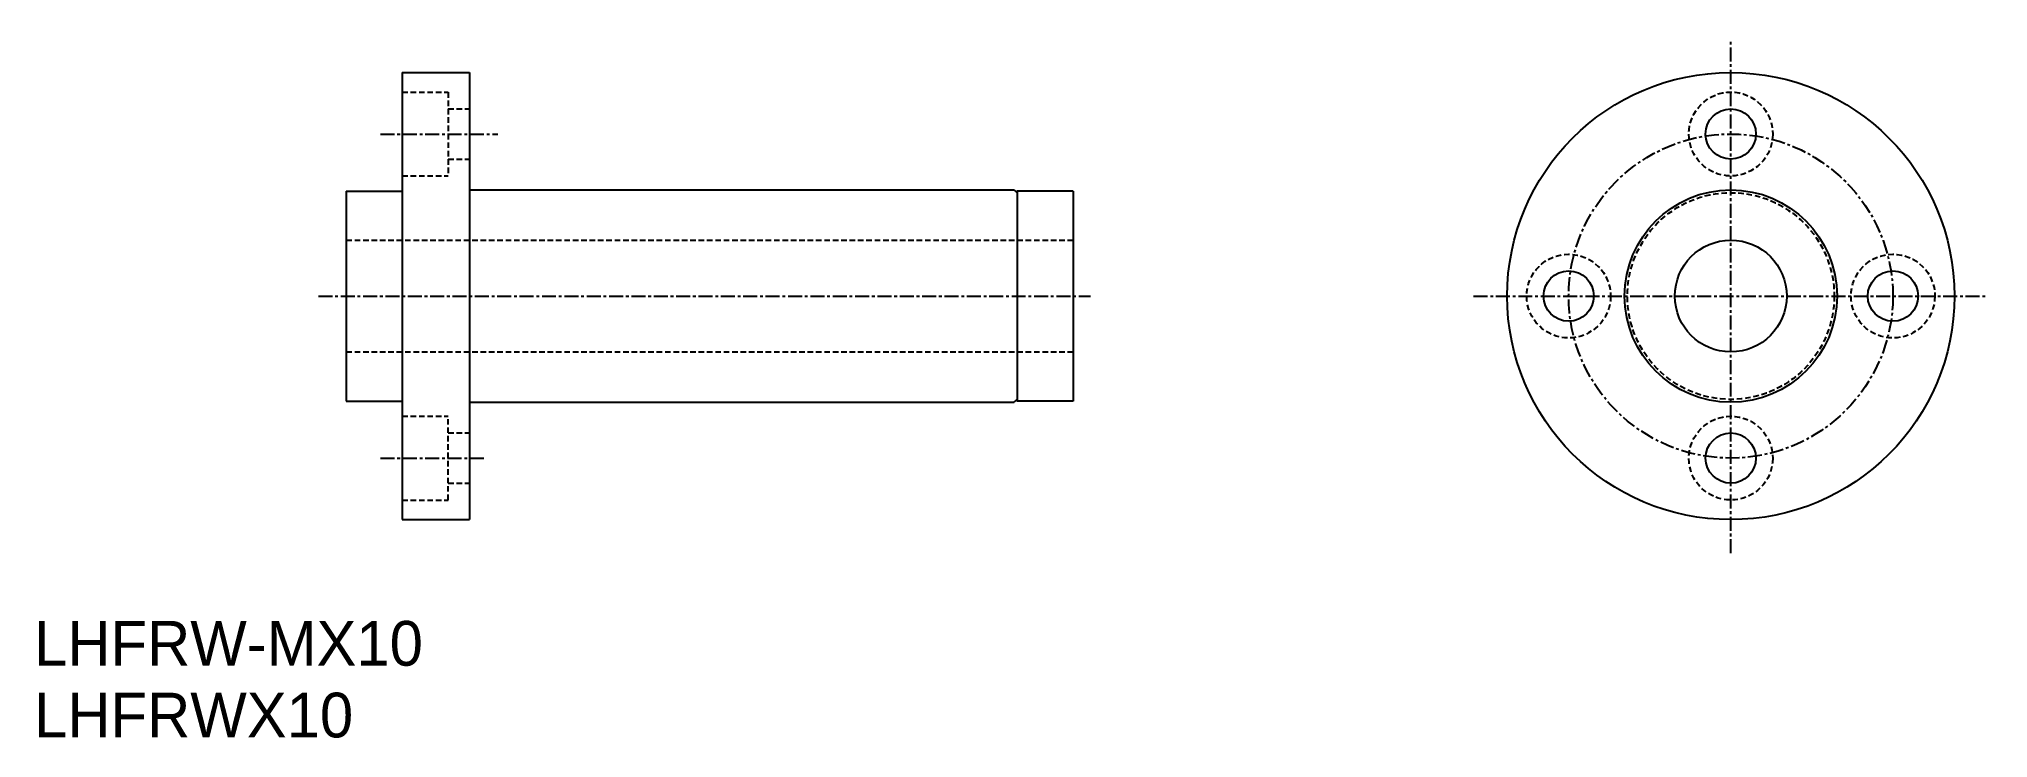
# Model space of a CAD drawing. Extents: x 195 to 369, y 144 to 206.
import ezdxf

# ---------------------------------------------------------------- set-up
doc = ezdxf.new("R2010")
doc.units = 0
doc.linetypes.add('CENTER', pattern=[2, 1.25, -0.25, 0.25, -0.25])
doc.linetypes.add('DASHED', pattern=[0.75, 0.5, -0.25])
doc.layers.get('0').update_dxf_attribs({"linetype": 'CONTINUOUS'})
doc.layers.add('CENTER', color=1, linetype='CENTER')

msp = doc.modelspace()

# ---------------------------------------------------------------- linework, layer by layer
at = {"color": 7, "linetype": 'CONTINUOUS'}
for p, q in [((227.06, 203.31), (233.06, 203.31)), ((227.06, 203.31), (227.06, 163.31)), ((233.06, 203.31), (233.06, 163.31)), ((222.06, 192.71), (227.06, 192.71)), ((222.06, 192.71), (222.06, 173.91)), ((233.06, 192.81), (281.77, 192.81)), ((287.06, 192.71), (282.06, 192.71)), ((282.06, 192.71), (282.06, 173.91)), ((287.06, 192.71), (287.06, 173.91)), ((222.06, 173.91), (227.06, 173.91)), ((233.06, 173.81), (281.77, 173.81)), ((287.06, 173.91), (282.06, 173.91)), ((227.06, 163.31), (233.06, 163.31))]:
    msp.add_line(p, q, dxfattribs=at)
at = {"color": 3, "linetype": 'DASHED'}
for p, q in [((227.06, 201.56), (231.16, 201.56)), ((231.16, 201.56), (231.16, 194.06)), ((231.16, 200.06), (233.06, 200.06)), ((231.16, 195.56), (233.06, 195.56)), ((227.06, 194.06), (231.16, 194.06)), ((222.06, 188.31), (287.06, 188.31)), ((222.06, 178.31), (287.06, 178.31)), ((227.06, 172.56), (231.16, 172.56)), ((231.16, 165.06), (231.16, 172.56)), ((231.16, 171.06), (233.06, 171.06)), ((231.16, 166.56), (233.06, 166.56)), ((227.06, 165.06), (231.16, 165.06))]:
    msp.add_line(p, q, dxfattribs=at)
at = {"color": 7, "linetype": 'CONTINUOUS'}
for centre, radius in [((345.87, 183.31), 20), ((345.87, 197.81), 2.25), ((345.87, 183.31), 9.5), ((345.87, 183.31), 5), ((331.37, 183.31), 2.25), ((360.37, 183.31), 2.25), ((345.87, 168.81), 2.25)]:
    msp.add_circle(centre, radius, dxfattribs=at)
at = {"color": 3, "linetype": 'DASHED'}
for centre, radius in [((345.87, 197.81), 3.75), ((345.87, 183.31), 9.25), ((331.37, 183.31), 3.75), ((360.37, 183.31), 3.75), ((345.87, 168.81), 3.75)]:
    msp.add_circle(centre, radius, dxfattribs=at)
at = {"color": 7, "linetype": 'CONTINUOUS'}
for centre, start, end in [((281.31, 192.04), 33.5573, 59.4416), ((281.31, 174.59), 300.5584, 326.4427)]:
    msp.add_arc(centre, 0.9, start, end, dxfattribs=at)
at = {"layer": 'CENTER', "color": 1, "linetype": 'CENTER'}
for p, q in [((345.87, 160.31), (345.87, 206.31)), ((225.12, 197.81), (235.62, 197.81)), ((219.56, 183.31), (288.62, 183.31)), ((322.87, 183.31), (368.87, 183.31)), ((225.12, 168.81), (234.62, 168.81))]:
    msp.add_line(p, q, dxfattribs=at)
msp.add_circle((345.87, 183.31), 14.5, dxfattribs=at)

# ---------------------------------------------------------------- texts
at = {"color": 7, "linetype": 'CONTINUOUS'}
for s, p in [('LHFRW-MX10', (194.14, 150.24)), ('LHFRWX10', (194.14, 143.82))]:
    msp.add_text(s, height=4, dxfattribs=at).set_placement(p)

doc.saveas('drawing.dxf')
